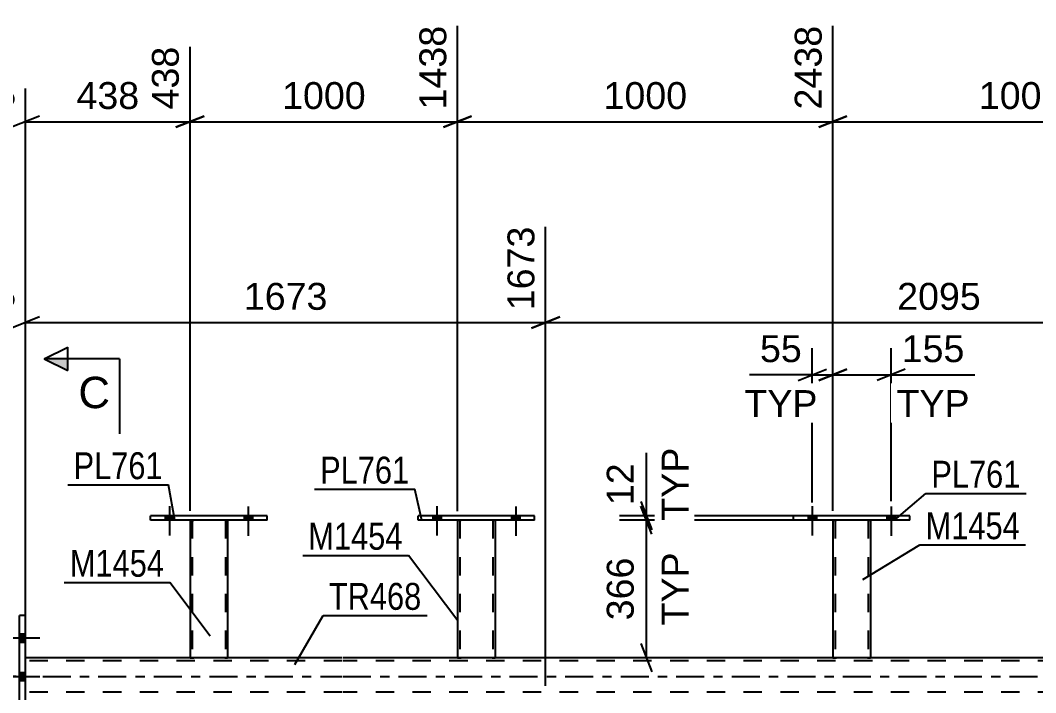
# Model space of a CAD drawing. Header units: millimetres. Extents: x 0 to 841, y 0 to 594.
# Drawn here: x 54.9 to 163.1, y 432.8 to 504.4 of the extents above; entities that cross this region are included whole.
import ezdxf

# ---------------------------------------------------------------- set-up
doc = ezdxf.new("R2010")
doc.units = ezdxf.units.MM
doc.linetypes.add('DXK_LINE_DOT2', pattern=[3.9198, 1.9599, -1.9599])
doc.linetypes.add('DXK_LINE_DOT3', pattern=[5.9187, 2.979, -0.9799, 0.9799, -0.9799])
doc.styles.add('Arial', font='ARIAL.TTF', dxfattribs={"height": 0.2})
doc.styles.add('Arial Narrow', font='ARIALN.TTF', dxfattribs={"height": 0.2})

# ---------------------------------------------------------------- blocks, each defined once
blk = doc.blocks.new('Part-318465150-4450 - 4399')
at = {"color": 2, "linetype": 'Continuous'}
for p, q in [((54.82, 428.01), (54.82, 441.01)), ((55.46, 441.01), (54.82, 441.01)), ((55.46, 428.01), (55.46, 441.01)), ((54.82, 428.01), (55.46, 428.01))]:
    blk.add_line(p, q, dxfattribs=at)
blk = doc.blocks.new('Bolt-318465150-4820 - 4399')
at = {"linetype": 'Continuous'}
for points in [[(98.85, 451.15), (99.73, 451.15), (99.73, 451.63), (98.85, 451.63)], [(107.25, 451.14), (108.13, 451.14), (108.13, 451.62), (107.25, 451.62)]]:
    blk.add_hatch(color=1, dxfattribs=at).paths.add_polyline_path(points)
at = {"color": 1, "linetype": 'Continuous'}
for p, q in [((99.29, 452.63), (99.29, 449.51)), ((107.69, 452.62), (107.69, 449.5)), ((98.85, 451.63), (98.85, 451.15)), ((99.73, 451.63), (99.73, 451.15)), ((107.25, 451.62), (107.25, 451.14)), ((108.13, 451.62), (108.13, 451.14))]:
    blk.add_line(p, q, dxfattribs=at)
blk = doc.blocks.new('Part-318465150-4665 - 4399')
at = {"color": 2, "linetype": 'Continuous'}
for p, q in [((137.29, 451.15), (137.29, 451.63)), ((149.69, 451.62), (137.29, 451.63)), ((149.69, 451.14), (149.69, 451.62)), ((149.69, 451.14), (137.29, 451.15))]:
    blk.add_line(p, q, dxfattribs=at)
blk = doc.blocks.new('Part-318465150-4701 - 4399')
at = {"color": 2, "linetype": 'Continuous'}
for p, q in [((68.79, 451.15), (68.79, 451.63)), ((81.19, 451.62), (68.79, 451.63)), ((81.19, 451.14), (81.19, 451.62)), ((81.19, 451.14), (68.79, 451.15))]:
    blk.add_line(p, q, dxfattribs=at)
blk = doc.blocks.new('Part-318465150-4711 - 4399')
at = {"color": 2, "linetype": 'Continuous'}
for p, q in [((97.29, 451.15), (97.29, 451.63)), ((109.69, 451.62), (97.29, 451.63)), ((109.69, 451.14), (109.69, 451.62)), ((109.69, 451.14), (97.29, 451.15))]:
    blk.add_line(p, q, dxfattribs=at)
blk = doc.blocks.new('Bolt-318465150-4584 - 4399')
at = {"linetype": 'Continuous'}
for points in [[(55.46, 438.17), (55.46, 439.05), (54.82, 439.05), (54.82, 438.17)], [(55.46, 438.17), (55.46, 439.05), (54.82, 439.05), (54.82, 438.17)], [(55.46, 438.17), (55.46, 439.05), (54.82, 439.05), (54.82, 438.17)], [(55.46, 434.07), (55.46, 434.95), (54.82, 434.95), (54.82, 434.07)], [(55.46, 434.07), (55.46, 434.95), (54.82, 434.95), (54.82, 434.07)], [(55.46, 429.97), (55.46, 430.85), (54.82, 430.85), (54.82, 429.97)], [(55.46, 429.97), (55.46, 430.85), (54.82, 430.85), (54.82, 429.97)], [(55.46, 429.97), (55.46, 430.85), (54.82, 430.85), (54.82, 429.97)]]:
    blk.add_hatch(color=1, dxfattribs=at).paths.add_polyline_path(points)
at = {"color": 1, "linetype": 'Continuous'}
for p, q in [((53.66, 438.61), (56.98, 438.61)), ((53.66, 438.61), (56.98, 438.61)), ((53.66, 438.61), (56.98, 438.61)), ((54.82, 439.05), (55.46, 439.05)), ((54.82, 439.05), (55.46, 439.05)), ((54.82, 439.05), (55.46, 439.05)), ((54.82, 438.17), (55.46, 438.17)), ((54.82, 438.17), (55.46, 438.17)), ((54.82, 438.17), (55.46, 438.17)), ((53.66, 434.51), (56.98, 434.51)), ((53.66, 434.51), (56.98, 434.51)), ((54.82, 434.95), (55.46, 434.95)), ((54.82, 434.95), (55.46, 434.95)), ((54.82, 434.07), (55.46, 434.07)), ((54.82, 434.07), (55.46, 434.07)), ((54.82, 430.85), (55.46, 430.85)), ((54.82, 430.85), (55.46, 430.85)), ((54.82, 430.85), (55.46, 430.85)), ((53.66, 430.41), (56.98, 430.41)), ((53.66, 430.41), (56.98, 430.41)), ((53.66, 430.41), (56.98, 430.41)), ((54.82, 429.97), (55.46, 429.97)), ((54.82, 429.97), (55.46, 429.97)), ((54.82, 429.97), (55.46, 429.97))]:
    blk.add_line(p, q, dxfattribs=at)
blk = doc.blocks.new('Part-318465150-4660 - 4399')
at = {"color": 2, "linetype": 'Continuous'}
for p, q in [((101.49, 451.15), (101.49, 436.51)), ((105.49, 451.14), (105.49, 436.51)), ((101.52, 436.51), (101.49, 436.51)), ((101.63, 436.51), (101.52, 436.51)), ((101.78, 436.51), (101.63, 436.51)), ((105.19, 436.51), (101.78, 436.51)), ((105.35, 436.51), (105.19, 436.51)), ((105.45, 436.51), (105.35, 436.51)), ((105.49, 436.51), (105.45, 436.51))]:
    blk.add_line(p, q, dxfattribs=at)
at = {"color": 7, "linetype": 'DXK_LINE_DOT2'}
for p, q in [((101.49, 451.15), (101.49, 451.15)), ((101.49, 451.15), (101.49, 451.15)), ((101.49, 451.15), (101.49, 451.15)), ((101.53, 451.15), (101.49, 451.15)), ((101.49, 451.15), (101.53, 451.15)), ((101.63, 451.15), (101.53, 451.15)), ((101.53, 451.15), (101.63, 451.15)), ((101.79, 451.15), (101.63, 451.15)), ((101.63, 451.15), (101.79, 451.15)), ((101.73, 451.15), (101.73, 451.15)), ((101.73, 451.15), (101.73, 436.51)), ((101.75, 451.15), (101.73, 451.15)), ((101.73, 451.15), (101.75, 451.15)), ((101.8, 451.15), (101.75, 451.15)), ((101.75, 451.15), (101.8, 451.15)), ((105.2, 451.15), (101.79, 451.15)), ((105.2, 451.15), (101.79, 451.15)), ((105.1, 451.15), (101.8, 451.15)), ((101.8, 451.15), (101.88, 451.15)), ((105.18, 451.15), (101.88, 451.15)), ((105.18, 451.15), (105.1, 451.15)), ((105.23, 451.15), (105.18, 451.15)), ((105.18, 451.15), (105.23, 451.15)), ((105.2, 451.15), (105.35, 451.15)), ((105.35, 451.15), (105.2, 451.15)), ((105.25, 451.15), (105.23, 451.15)), ((105.23, 451.15), (105.25, 451.15)), ((105.25, 451.15), (105.25, 451.15)), ((105.25, 451.15), (105.25, 436.51)), ((105.35, 451.15), (105.46, 451.15)), ((105.46, 451.15), (105.35, 451.15)), ((105.46, 451.15), (105.49, 451.15)), ((105.49, 451.15), (105.46, 451.15)), ((105.49, 451.15), (105.49, 451.15)), ((105.49, 451.15), (105.49, 451.14)), ((105.49, 451.14), (105.49, 451.15)), ((101.49, 436.51), (101.52, 436.51)), ((101.52, 436.51), (101.63, 436.51)), ((101.63, 436.51), (101.78, 436.51)), ((101.75, 436.51), (101.73, 436.51)), ((101.73, 436.51), (101.75, 436.51)), ((101.8, 436.51), (101.75, 436.51)), ((101.75, 436.51), (101.78, 436.51)), ((105.19, 436.51), (101.78, 436.51)), ((101.78, 436.51), (101.8, 436.51)), ((105.1, 436.51), (101.8, 436.51)), ((101.8, 436.51), (101.88, 436.51)), ((105.18, 436.51), (101.88, 436.51)), ((105.18, 436.51), (105.1, 436.51)), ((105.23, 436.51), (105.18, 436.51)), ((105.18, 436.51), (105.23, 436.51)), ((105.19, 436.51), (105.35, 436.51)), ((105.25, 436.51), (105.23, 436.51)), ((105.23, 436.51), (105.25, 436.51)), ((105.35, 436.51), (105.45, 436.51)), ((105.45, 436.51), (105.49, 436.51))]:
    blk.add_line(p, q, dxfattribs=at)
blk = doc.blocks.new('Part-318465150-4670 - 4399')
at = {"color": 2, "linetype": 'Continuous'}
for p, q in [((141.49, 451.15), (141.49, 436.51)), ((145.49, 451.14), (145.49, 436.51)), ((141.52, 436.51), (141.49, 436.51)), ((141.63, 436.51), (141.52, 436.51)), ((141.78, 436.51), (141.63, 436.51)), ((145.19, 436.51), (141.78, 436.51)), ((145.35, 436.51), (145.19, 436.51)), ((145.45, 436.51), (145.35, 436.51)), ((145.49, 436.51), (145.45, 436.51))]:
    blk.add_line(p, q, dxfattribs=at)
at = {"color": 7, "linetype": 'DXK_LINE_DOT2'}
for p, q in [((141.49, 451.15), (141.49, 451.15)), ((141.49, 451.15), (141.49, 451.15)), ((141.49, 451.15), (141.49, 451.15)), ((141.53, 451.15), (141.49, 451.15)), ((141.49, 451.15), (141.53, 451.15)), ((141.63, 451.15), (141.53, 451.15)), ((141.53, 451.15), (141.63, 451.15)), ((141.79, 451.15), (141.63, 451.15)), ((141.63, 451.15), (141.79, 451.15)), ((141.73, 451.15), (141.73, 451.15)), ((141.73, 451.15), (141.73, 436.51)), ((141.75, 451.15), (141.73, 451.15)), ((141.73, 451.15), (141.75, 451.15)), ((141.8, 451.15), (141.75, 451.15)), ((141.75, 451.15), (141.8, 451.15)), ((145.2, 451.15), (141.79, 451.15)), ((145.2, 451.15), (141.79, 451.15)), ((145.1, 451.15), (141.8, 451.15)), ((141.8, 451.15), (141.88, 451.15)), ((145.18, 451.15), (141.88, 451.15)), ((145.18, 451.15), (145.1, 451.15)), ((145.23, 451.15), (145.18, 451.15)), ((145.18, 451.15), (145.23, 451.15)), ((145.2, 451.15), (145.35, 451.15)), ((145.35, 451.15), (145.2, 451.15)), ((145.25, 451.15), (145.23, 451.15)), ((145.23, 451.15), (145.25, 451.15)), ((145.25, 451.15), (145.25, 451.15)), ((145.25, 451.15), (145.25, 436.51)), ((145.35, 451.15), (145.46, 451.15)), ((145.46, 451.15), (145.35, 451.15)), ((145.46, 451.15), (145.49, 451.15)), ((145.49, 451.15), (145.46, 451.15)), ((145.49, 451.15), (145.49, 451.15)), ((145.49, 451.15), (145.49, 451.14)), ((145.49, 451.14), (145.49, 451.15)), ((141.49, 436.51), (141.52, 436.51)), ((141.52, 436.51), (141.63, 436.51)), ((141.63, 436.51), (141.78, 436.51)), ((141.75, 436.51), (141.73, 436.51)), ((141.73, 436.51), (141.75, 436.51)), ((141.8, 436.51), (141.75, 436.51)), ((141.75, 436.51), (141.78, 436.51)), ((145.19, 436.51), (141.78, 436.51)), ((141.78, 436.51), (141.8, 436.51)), ((145.1, 436.51), (141.8, 436.51)), ((141.8, 436.51), (141.88, 436.51)), ((145.18, 436.51), (141.88, 436.51)), ((145.18, 436.51), (145.1, 436.51)), ((145.23, 436.51), (145.18, 436.51)), ((145.18, 436.51), (145.23, 436.51)), ((145.19, 436.51), (145.35, 436.51)), ((145.25, 436.51), (145.23, 436.51)), ((145.23, 436.51), (145.25, 436.51)), ((145.35, 436.51), (145.45, 436.51)), ((145.45, 436.51), (145.49, 436.51))]:
    blk.add_line(p, q, dxfattribs=at)
blk = doc.blocks.new('Part-318465150-4696 - 4399')
at = {"color": 2, "linetype": 'Continuous'}
for p, q in [((72.99, 436.51), (55.46, 436.51)), ((89.19, 436.51), (76.99, 436.51)), ((101.49, 436.51), (89.29, 436.51)), ((141.49, 436.51), (105.49, 436.51)), ((181.49, 436.51), (145.49, 436.51))]:
    blk.add_line(p, q, dxfattribs=at)
at = {"color": 7, "linetype": 'DXK_LINE_DOT2'}
for p, q in [((55.46, 432.51), (55.46, 436.51)), ((89.19, 436.19), (55.46, 436.19)), ((76.99, 436.51), (72.99, 436.51)), ((765.02, 436.19), (89.29, 436.19)), ((765.02, 436.51), (101.49, 436.51)), ((105.49, 436.51), (101.49, 436.51)), ((145.49, 436.51), (141.49, 436.51)), ((89.19, 432.83), (55.46, 432.83)), ((765.02, 432.83), (89.29, 432.83))]:
    blk.add_line(p, q, dxfattribs=at)
at = {"color": 7, "linetype": 'DXK_LINE_DOT3'}
for p, q in [((45.46, 434.51), (89.19, 434.51)), ((89.29, 434.51), (774.82, 434.51))]:
    blk.add_line(p, q, dxfattribs=at)
blk = doc.blocks.new('Part-318465150-4706 - 4399')
at = {"color": 2, "linetype": 'Continuous'}
for p, q in [((72.99, 451.15), (72.99, 436.51)), ((76.99, 451.14), (76.99, 436.51)), ((73.02, 436.51), (72.99, 436.51)), ((73.13, 436.51), (73.02, 436.51)), ((73.28, 436.51), (73.13, 436.51)), ((76.69, 436.51), (73.28, 436.51)), ((76.85, 436.51), (76.69, 436.51)), ((76.95, 436.51), (76.85, 436.51)), ((76.99, 436.51), (76.95, 436.51))]:
    blk.add_line(p, q, dxfattribs=at)
at = {"color": 7, "linetype": 'DXK_LINE_DOT2'}
for p, q in [((72.99, 451.15), (72.99, 451.15)), ((72.99, 451.15), (72.99, 451.15)), ((72.99, 451.15), (72.99, 451.15)), ((73.03, 451.15), (72.99, 451.15)), ((72.99, 451.15), (73.03, 451.15)), ((73.13, 451.15), (73.03, 451.15)), ((73.03, 451.15), (73.13, 451.15)), ((73.29, 451.15), (73.13, 451.15)), ((73.13, 451.15), (73.29, 451.15)), ((73.23, 451.15), (73.23, 451.15)), ((73.23, 451.15), (73.23, 436.51)), ((73.25, 451.15), (73.23, 451.15)), ((73.23, 451.15), (73.25, 451.15)), ((73.3, 451.15), (73.25, 451.15)), ((73.25, 451.15), (73.3, 451.15)), ((76.7, 451.15), (73.29, 451.15)), ((76.7, 451.15), (73.29, 451.15)), ((76.6, 451.15), (73.3, 451.15)), ((73.3, 451.15), (73.38, 451.15)), ((76.68, 451.15), (73.38, 451.15)), ((76.68, 451.15), (76.6, 451.15)), ((76.73, 451.15), (76.68, 451.15)), ((76.68, 451.15), (76.73, 451.15)), ((76.7, 451.15), (76.85, 451.15)), ((76.85, 451.15), (76.7, 451.15)), ((76.75, 451.15), (76.73, 451.15)), ((76.73, 451.15), (76.75, 451.15)), ((76.75, 451.15), (76.75, 451.15)), ((76.75, 451.15), (76.75, 436.51)), ((76.85, 451.15), (76.96, 451.15)), ((76.96, 451.15), (76.85, 451.15)), ((76.96, 451.15), (76.99, 451.15)), ((76.99, 451.15), (76.96, 451.15)), ((76.99, 451.15), (76.99, 451.15)), ((76.99, 451.15), (76.99, 451.14)), ((76.99, 451.14), (76.99, 451.15)), ((72.99, 436.51), (73.02, 436.51)), ((73.02, 436.51), (73.13, 436.51)), ((73.13, 436.51), (73.28, 436.51)), ((73.25, 436.51), (73.23, 436.51)), ((73.23, 436.51), (73.25, 436.51)), ((73.3, 436.51), (73.25, 436.51)), ((73.25, 436.51), (73.28, 436.51)), ((76.69, 436.51), (73.28, 436.51)), ((73.28, 436.51), (73.3, 436.51)), ((76.6, 436.51), (73.3, 436.51)), ((73.3, 436.51), (73.38, 436.51)), ((76.68, 436.51), (73.38, 436.51)), ((76.68, 436.51), (76.6, 436.51)), ((76.73, 436.51), (76.68, 436.51)), ((76.68, 436.51), (76.73, 436.51)), ((76.69, 436.51), (76.85, 436.51)), ((76.75, 436.51), (76.73, 436.51)), ((76.73, 436.51), (76.75, 436.51)), ((76.85, 436.51), (76.95, 436.51)), ((76.95, 436.51), (76.99, 436.51))]:
    blk.add_line(p, q, dxfattribs=at)
blk = doc.blocks.new('Bolt-318465150-4784 - 4399')
at = {"linetype": 'Continuous'}
for points in [[(98.85, 451.15), (99.73, 451.15), (99.73, 451.63), (98.85, 451.63)], [(107.25, 451.14), (108.13, 451.14), (108.13, 451.62), (107.25, 451.62)]]:
    blk.add_hatch(color=1, dxfattribs=at).paths.add_polyline_path(points)
at = {"color": 1, "linetype": 'Continuous'}
for p, q in [((99.29, 452.63), (99.29, 449.51)), ((107.69, 452.62), (107.69, 449.5)), ((98.85, 451.63), (98.85, 451.15)), ((99.73, 451.63), (99.73, 451.15)), ((107.25, 451.62), (107.25, 451.14)), ((108.13, 451.62), (108.13, 451.14))]:
    blk.add_line(p, q, dxfattribs=at)
blk = doc.blocks.new('Bolt-318465150-4785 - 4399')
at = {"linetype": 'Continuous'}
for points in [[(138.85, 451.15), (139.73, 451.15), (139.73, 451.63), (138.85, 451.63)], [(147.25, 451.14), (148.13, 451.14), (148.13, 451.62), (147.25, 451.62)]]:
    blk.add_hatch(color=1, dxfattribs=at).paths.add_polyline_path(points)
at = {"color": 1, "linetype": 'Continuous'}
for p, q in [((139.29, 452.63), (139.29, 449.51)), ((147.69, 452.62), (147.69, 449.5)), ((138.85, 451.63), (138.85, 451.15)), ((139.73, 451.63), (139.73, 451.15)), ((147.25, 451.62), (147.25, 451.14)), ((148.13, 451.62), (148.13, 451.14))]:
    blk.add_line(p, q, dxfattribs=at)
blk = doc.blocks.new('Bolt-318465150-4786 - 4399')
at = {"linetype": 'Continuous'}
for points in [[(138.85, 451.15), (139.73, 451.15), (139.73, 451.63), (138.85, 451.63)], [(147.25, 451.14), (148.13, 451.14), (148.13, 451.62), (147.25, 451.62)]]:
    blk.add_hatch(color=1, dxfattribs=at).paths.add_polyline_path(points)
at = {"color": 1, "linetype": 'Continuous'}
for p, q in [((139.29, 452.63), (139.29, 449.51)), ((147.69, 452.62), (147.69, 449.5)), ((138.85, 451.63), (138.85, 451.15)), ((139.73, 451.63), (139.73, 451.15)), ((147.25, 451.62), (147.25, 451.14)), ((148.13, 451.62), (148.13, 451.14))]:
    blk.add_line(p, q, dxfattribs=at)
blk = doc.blocks.new('Bolt-318465150-4818 - 4399')
at = {"linetype": 'Continuous'}
for points in [[(70.35, 451.15), (71.23, 451.15), (71.23, 451.63), (70.35, 451.63)], [(78.75, 451.14), (79.63, 451.14), (79.63, 451.62), (78.75, 451.62)]]:
    blk.add_hatch(color=1, dxfattribs=at).paths.add_polyline_path(points)
at = {"color": 1, "linetype": 'Continuous'}
for p, q in [((70.79, 452.63), (70.79, 449.51)), ((79.19, 452.62), (79.19, 449.5)), ((70.35, 451.63), (70.35, 451.15)), ((71.23, 451.63), (71.23, 451.15)), ((78.75, 451.62), (78.75, 451.14)), ((79.63, 451.62), (79.63, 451.14))]:
    blk.add_line(p, q, dxfattribs=at)
blk = doc.blocks.new('Bolt-318465150-4819 - 4399')
at = {"linetype": 'Continuous'}
for points in [[(70.35, 451.15), (71.23, 451.15), (71.23, 451.63), (70.35, 451.63)], [(78.75, 451.14), (79.63, 451.14), (79.63, 451.62), (78.75, 451.62)]]:
    blk.add_hatch(color=1, dxfattribs=at).paths.add_polyline_path(points)
at = {"color": 1, "linetype": 'Continuous'}
for p, q in [((70.79, 452.63), (70.79, 449.51)), ((79.19, 452.62), (79.19, 449.5)), ((70.35, 451.63), (70.35, 451.15)), ((71.23, 451.63), (71.23, 451.15)), ((78.75, 451.62), (78.75, 451.14)), ((79.63, 451.62), (79.63, 451.14))]:
    blk.add_line(p, q, dxfattribs=at)
blk = doc.blocks.new('StraightDimension-318465150-8349 - 4399')
at = {"color": 7, "linetype": 'Continuous'}
for p, q in [((139.29, 453.04), (139.29, 469.48)), ((141.49, 452.15), (141.49, 469.48)), ((139.29, 466.63), (132.59, 466.63)), ((139.29, 466.63), (132.59, 466.63)), ((137.79, 466.03), (140.79, 467.23)), ((139.29, 466.63), (141.49, 466.63)), ((142.99, 467.23), (139.99, 466.03))]:
    blk.add_line(p, q, dxfattribs=at)
at = {"color": 0}
blk.add_wipeout([(138.77, 467.38), (138.77, 471.58), (133.12, 471.58), (133.12, 467.38)], dxfattribs=at)
at = {"color": 0, "linetype": 'Continuous'}
blk.add_wipeout([(140.43, 461.53), (140.43, 465.73), (131.46, 465.73), (131.46, 461.53)], dxfattribs=at)
at = {"color": 3, "style": 'Arial'}
blk.add_text('55', height=2.865, dxfattribs=at).set_placement((133.72, 467.98))
at = {"color": 3, "linetype": 'Continuous', "style": 'Arial'}
blk.add_text('TYP', height=2.865, dxfattribs=at).set_placement((132.06, 462.13))
blk = doc.blocks.new('StraightDimension-318465150-8348 - 4399')
at = {"color": 7, "linetype": 'Continuous'}
for p, q in [((141.49, 452.15), (141.49, 469.48)), ((147.69, 453.19), (147.69, 469.48)), ((139.99, 466.03), (142.99, 467.23)), ((141.49, 466.63), (147.69, 466.63)), ((149.19, 467.23), (146.19, 466.03)), ((147.69, 466.63), (156.61, 466.63)), ((147.69, 466.63), (156.61, 466.63))]:
    blk.add_line(p, q, dxfattribs=at)
at = {"color": 0}
blk.add_wipeout([(156.09, 467.38), (156.09, 471.58), (148.22, 471.58), (148.22, 467.38)], dxfattribs=at)
at = {"color": 0, "linetype": 'Continuous'}
blk.add_wipeout([(156.64, 461.53), (156.64, 465.73), (147.67, 465.73), (147.67, 461.53)], dxfattribs=at)
at = {"color": 3, "style": 'Arial'}
blk.add_text('155', height=2.865, dxfattribs=at).set_placement((148.82, 467.98))
at = {"color": 3, "linetype": 'Continuous', "style": 'Arial'}
blk.add_text('TYP', height=2.865, dxfattribs=at).set_placement((148.27, 462.13))
blk = doc.blocks.new('StraightDimension-318465150-14071 - 4399')
at = {"color": 7, "linetype": 'Continuous'}
for p, q in [((72.99, 452.15), (72.99, 501.55)), ((55.46, 437.51), (55.46, 497.1)), ((56.96, 494.18), (53.96, 492.98)), ((55.46, 493.58), (72.99, 493.58)), ((71.49, 492.98), (74.49, 494.18))]:
    blk.add_line(p, q, dxfattribs=at)
at = {"color": 0}
blk.add_wipeout([(68.16, 494.33), (68.16, 498.53), (60.29, 498.53), (60.29, 494.33)], dxfattribs=at)
at = {"color": 3, "style": 'Arial'}
blk.add_text('438', height=2.865, dxfattribs=at).set_placement((60.89, 494.93))
at = {"color": 0, "linetype": 'Continuous'}
for points in [[(72.39, 502.15), (68.19, 502.15), (68.19, 494.28), (72.39, 494.28)], [(54.86, 497.7), (50.66, 497.7), (50.66, 494.28), (54.86, 494.28)]]:
    blk.add_wipeout(points, dxfattribs=at)
at = {"color": 3, "linetype": 'Continuous', "style": 'Arial'}
for s, height, p in [('438', 2.865, (71.79, 494.88)), ('0', 2.87, (54.26, 494.88))]:
    blk.add_text(s, height=height, rotation=90.0002, dxfattribs=at).set_placement(p)
blk = doc.blocks.new('StraightDimension-318465150-14070 - 4399')
at = {"color": 7, "linetype": 'Continuous'}
for p, q in [((101.49, 452.13), (101.49, 503.77)), ((72.99, 452.15), (72.99, 501.55)), ((74.49, 494.18), (71.49, 492.98)), ((72.99, 493.58), (101.49, 493.58)), ((99.99, 492.98), (102.99, 494.18))]:
    blk.add_line(p, q, dxfattribs=at)
at = {"color": 0}
blk.add_wipeout([(92.29, 494.33), (92.29, 498.53), (82.2, 498.53), (82.2, 494.33)], dxfattribs=at)
at = {"color": 3, "style": 'Arial'}
blk.add_text('1000', height=2.865, dxfattribs=at).set_placement((82.8, 494.93))
at = {"color": 0, "linetype": 'Continuous'}
blk.add_wipeout([(100.89, 504.37), (96.69, 504.37), (96.69, 494.28), (100.89, 494.28)], dxfattribs=at)
at = {"color": 3, "linetype": 'Continuous', "style": 'Arial'}
blk.add_text('1438', height=2.865, rotation=90.0002, dxfattribs=at).set_placement((100.29, 494.88))
blk = doc.blocks.new('StraightDimension-318465150-14496 - 4399')
at = {"color": 7, "linetype": 'Continuous'}
for p, q in [((194.7, 433.51), (194.7, 486.9)), ((110.88, 433.51), (110.88, 482.4)), ((112.38, 472.8), (109.38, 471.6)), ((110.88, 472.2), (194.7, 472.2)), ((193.2, 471.6), (196.2, 472.8))]:
    blk.add_line(p, q, dxfattribs=at)
at = {"color": 0, "linetype": 'Continuous'}
blk.add_wipeout([(194.1, 487.5), (189.9, 487.5), (189.9, 477.4), (194.1, 477.4)], dxfattribs=at)
at = {"color": 0}
blk.add_wipeout([(157.84, 472.95), (157.84, 477.15), (147.74, 477.15), (147.74, 472.95)], dxfattribs=at)
at = {"color": 3, "linetype": 'Continuous', "style": 'Arial'}
blk.add_text('3769', height=2.865, rotation=90.0002, dxfattribs=at).set_placement((193.5, 478))
at = {"color": 3, "style": 'Arial'}
blk.add_text('2095', height=2.865, dxfattribs=at).set_placement((148.34, 473.55))
blk = doc.blocks.new('StraightDimension-318465150-5558 - 4399')
at = {"color": 7, "linetype": 'Continuous'}
for p, q in [((122.21, 449.65), (121.01, 452.65)), ((142.49, 451.15), (118.76, 451.15)), ((121.61, 436.51), (121.61, 451.15)), ((121.01, 438.01), (122.21, 435.01)), ((140.49, 436.51), (118.76, 436.51))]:
    blk.add_line(p, q, dxfattribs=at)
at = {"color": 0, "linetype": 'Continuous'}
blk.add_wipeout([(126.71, 448.31), (122.51, 448.31), (122.51, 439.34), (126.71, 439.34)], dxfattribs=at)
at = {"color": 0}
blk.add_wipeout([(120.86, 447.76), (116.66, 447.76), (116.66, 439.89), (120.86, 439.89)], dxfattribs=at)
at = {"color": 3, "style": 'Arial'}
blk.add_text('366', height=2.865, rotation=90.0002, dxfattribs=at).set_placement((120.26, 440.49))
at = {"color": 3, "linetype": 'Continuous', "style": 'Arial'}
blk.add_text('TYP', height=2.865, rotation=90.0002, dxfattribs=at).set_placement((126.11, 439.94))
blk = doc.blocks.new('StraightDimension-318465150-5571 - 4399')
at = {"color": 7, "linetype": 'Continuous'}
for p, q in [((121.61, 451.63), (121.61, 458.32)), ((121.61, 451.63), (121.61, 458.32)), ((121.01, 453.13), (122.21, 450.13)), ((122.21, 449.65), (121.01, 452.65)), ((142.49, 451.63), (118.76, 451.63)), ((121.61, 451.15), (121.61, 451.63)), ((142.49, 451.15), (118.76, 451.15))]:
    blk.add_line(p, q, dxfattribs=at)
at = {"color": 0, "linetype": 'Continuous'}
blk.add_wipeout([(126.71, 459.46), (122.51, 459.46), (122.51, 450.49), (126.71, 450.49)], dxfattribs=at)
at = {"color": 0}
blk.add_wipeout([(120.86, 457.8), (116.66, 457.8), (116.66, 452.15), (120.86, 452.15)], dxfattribs=at)
at = {"color": 3, "linetype": 'Continuous', "style": 'Arial'}
blk.add_text('TYP', height=2.865, rotation=90.0002, dxfattribs=at).set_placement((126.11, 451.09))
at = {"color": 3, "style": 'Arial'}
blk.add_text('12', height=2.865, rotation=90.0002, dxfattribs=at).set_placement((120.26, 452.75))
blk = doc.blocks.new('StraightDimension-318465150-11963 - 4399')
at = {"color": 7, "linetype": 'Continuous'}
for p, q in [((40.16, 433.01), (38.96, 436.01)), ((54.46, 434.51), (36.71, 434.51)), ((39.56, 308.65), (39.56, 434.51)), ((38.96, 310.15), (40.16, 307.15)), ((106.45, 308.65), (36.71, 308.65))]:
    blk.add_line(p, q, dxfattribs=at)
at = {"color": 0}
blk.add_wipeout([(38.81, 376.63), (34.61, 376.63), (34.61, 366.53), (38.81, 366.53)], dxfattribs=at)
at = {"color": 3, "style": 'Arial'}
blk.add_text('3147', height=2.865, rotation=90.0002, dxfattribs=at).set_placement((38.21, 367.13))
blk = doc.blocks.new('StraightDimension-318465150-14068 - 4399')
at = {"color": 7, "linetype": 'Continuous'}
for p, q in [((141.49, 452.15), (141.49, 503.77)), ((181.49, 452.15), (181.49, 503.77)), ((142.99, 494.18), (139.99, 492.98)), ((141.49, 493.58), (181.49, 493.58)), ((179.99, 492.98), (182.99, 494.18))]:
    blk.add_line(p, q, dxfattribs=at)
at = {"color": 0}
blk.add_wipeout([(166.54, 494.33), (166.54, 498.53), (156.44, 498.53), (156.44, 494.33)], dxfattribs=at)
at = {"color": 3, "style": 'Arial'}
blk.add_text('1000', height=2.865, dxfattribs=at).set_placement((157.04, 494.93))
at = {"color": 0, "linetype": 'Continuous'}
blk.add_wipeout([(180.89, 504.37), (176.69, 504.37), (176.69, 494.28), (180.89, 494.28)], dxfattribs=at)
at = {"color": 3, "linetype": 'Continuous', "style": 'Arial'}
blk.add_text('3438', height=2.865, rotation=90.0002, dxfattribs=at).set_placement((180.29, 494.88))
blk = doc.blocks.new('StraightDimension-318465150-14069 - 4399')
at = {"color": 7, "linetype": 'Continuous'}
for p, q in [((101.49, 452.13), (101.49, 503.77)), ((141.49, 452.15), (141.49, 503.77)), ((102.99, 494.18), (99.99, 492.98)), ((101.49, 493.58), (141.49, 493.58)), ((139.99, 492.98), (142.99, 494.18))]:
    blk.add_line(p, q, dxfattribs=at)
at = {"color": 0}
blk.add_wipeout([(126.54, 494.33), (126.54, 498.53), (116.45, 498.53), (116.45, 494.33)], dxfattribs=at)
at = {"color": 3, "style": 'Arial'}
blk.add_text('1000', height=2.865, dxfattribs=at).set_placement((117.05, 494.93))
at = {"color": 0, "linetype": 'Continuous'}
blk.add_wipeout([(140.89, 504.37), (136.69, 504.37), (136.69, 494.28), (140.89, 494.28)], dxfattribs=at)
at = {"color": 3, "linetype": 'Continuous', "style": 'Arial'}
blk.add_text('2438', height=2.865, rotation=90.0002, dxfattribs=at).set_placement((140.29, 494.88))
blk = doc.blocks.new('StraightDimension-318465150-14497 - 4399')
at = {"color": 7, "linetype": 'Continuous'}
for p, q in [((110.88, 433.51), (110.88, 482.4)), ((55.46, 437.51), (55.46, 475.72)), ((56.96, 472.8), (53.96, 471.6)), ((55.46, 472.2), (110.88, 472.2)), ((109.38, 471.6), (112.38, 472.8))]:
    blk.add_line(p, q, dxfattribs=at)
at = {"color": 0}
blk.add_wipeout([(88.22, 472.95), (88.22, 477.15), (78.12, 477.15), (78.12, 472.95)], dxfattribs=at)
at = {"color": 3, "style": 'Arial'}
blk.add_text('1673', height=2.865, dxfattribs=at).set_placement((78.72, 473.55))
at = {"color": 0, "linetype": 'Continuous'}
for points in [[(110.28, 483), (106.08, 483), (106.08, 472.9), (110.28, 472.9)], [(54.86, 476.32), (50.66, 476.32), (50.66, 472.9), (54.86, 472.9)]]:
    blk.add_wipeout(points, dxfattribs=at)
at = {"color": 3, "linetype": 'Continuous', "style": 'Arial'}
for s, height, p in [('1673', 2.865, (109.68, 473.5)), ('0', 2.87, (54.26, 473.5))]:
    blk.add_text(s, height=height, rotation=90.0002, dxfattribs=at).set_placement(p)
blk = doc.blocks.new('Mark-318465150-4661 - 4399')
at = {"color": 30, "linetype": 'Continuous'}
for p, q in [((148.06, 451.14), (151.38, 454.01)), ((151.38, 454.01), (162.08, 454.01))]:
    blk.add_line(p, q, dxfattribs=at)
at = {"color": 0}
blk.add_wipeout([(161.48, 454.61), (161.48, 457.61), (151.98, 457.61), (151.98, 454.61)], dxfattribs=at)
blk.add_wipeout([(161.48, 454.61), (161.48, 457.61), (151.98, 457.61), (151.98, 454.61)], dxfattribs=at)
at = {"color": 3, "style": 'Arial Narrow'}
blk.add_text('PL761', height=2.863, dxfattribs=at).set_placement((151.98, 454.61))
blk = doc.blocks.new('Mark-318465150-4707 - 4399')
at = {"color": 30, "linetype": 'Continuous'}
for p in [(86.25, 454.45), (97.7, 451.15)]:
    blk.add_line(p, (96.95, 454.45), dxfattribs=at)
at = {"color": 0}
blk.add_wipeout([(96.35, 455.05), (96.35, 458.05), (86.85, 458.05), (86.85, 455.05)], dxfattribs=at)
blk.add_wipeout([(96.35, 455.05), (96.35, 458.05), (86.85, 458.05), (86.85, 455.05)], dxfattribs=at)
at = {"color": 3, "style": 'Arial Narrow'}
blk.add_text('PL761', height=2.863, dxfattribs=at).set_placement((86.85, 455.05))
blk = doc.blocks.new('Mark-318465150-4656 - 4399')
at = {"color": 30, "linetype": 'Continuous'}
for p in [(84.99, 447.41), (101.51, 440.42)]:
    blk.add_line(p, (96.25, 447.41), dxfattribs=at)
at = {"color": 0}
blk.add_wipeout([(95.65, 448.01), (95.65, 451.01), (85.59, 451.01), (85.59, 448.01)], dxfattribs=at)
blk.add_wipeout([(95.65, 448.01), (95.65, 451.01), (85.59, 451.01), (85.59, 448.01)], dxfattribs=at)
at = {"color": 3, "style": 'Arial Narrow'}
blk.add_text('M1454', height=2.863, dxfattribs=at).set_placement((85.59, 448.01))
blk = doc.blocks.new('Mark-318465150-4666 - 4399')
at = {"color": 30, "linetype": 'Continuous'}
for p, q in [((144.69, 444.84), (150.77, 448.53)), ((150.77, 448.53), (162.02, 448.53))]:
    blk.add_line(p, q, dxfattribs=at)
at = {"color": 0}
blk.add_wipeout([(161.42, 449.13), (161.42, 452.13), (151.37, 452.13), (151.37, 449.13)], dxfattribs=at)
blk.add_wipeout([(161.42, 449.13), (161.42, 452.13), (151.37, 452.13), (151.37, 449.13)], dxfattribs=at)
at = {"color": 3, "style": 'Arial Narrow'}
blk.add_text('M1454', height=2.863, dxfattribs=at).set_placement((151.37, 449.13))
blk = doc.blocks.new('Mark-318465150-4692 - 4399')
at = {"color": 30, "linetype": 'Continuous'}
for p, q in [((84.17, 435.78), (87.18, 441.01)), ((87.18, 441.01), (98.25, 441.01))]:
    blk.add_line(p, q, dxfattribs=at)
at = {"color": 0}
blk.add_wipeout([(97.65, 441.61), (97.65, 444.61), (87.78, 444.61), (87.78, 441.61)], dxfattribs=at)
blk.add_wipeout([(97.65, 441.61), (97.65, 444.61), (87.78, 444.61), (87.78, 441.61)], dxfattribs=at)
at = {"color": 3, "style": 'Arial Narrow'}
blk.add_text('TR468', height=2.863, dxfattribs=at).set_placement((87.78, 441.61))
blk = doc.blocks.new('Mark-318465150-4697 - 4399')
at = {"color": 30, "linetype": 'Continuous'}
for p in [(59.98, 454.92), (71.38, 451.15)]:
    blk.add_line(p, (70.68, 454.92), dxfattribs=at)
at = {"color": 0}
blk.add_wipeout([(70.08, 455.52), (70.08, 458.52), (60.58, 458.52), (60.58, 455.52)], dxfattribs=at)
blk.add_wipeout([(70.08, 455.52), (70.08, 458.52), (60.58, 458.52), (60.58, 455.52)], dxfattribs=at)
at = {"color": 3, "style": 'Arial Narrow'}
blk.add_text('PL761', height=2.863, dxfattribs=at).set_placement((60.58, 455.52))
blk = doc.blocks.new('Mark-318465150-4702 - 4399')
at = {"color": 30, "linetype": 'Continuous'}
for p in [(59.58, 444.53), (75.13, 438.81)]:
    blk.add_line(p, (70.84, 444.53), dxfattribs=at)
at = {"color": 0}
blk.add_wipeout([(70.24, 445.13), (70.24, 448.13), (60.18, 448.13), (60.18, 445.13)], dxfattribs=at)
blk.add_wipeout([(70.24, 445.13), (70.24, 448.13), (60.18, 448.13), (60.18, 445.13)], dxfattribs=at)
at = {"color": 3, "style": 'Arial Narrow'}
blk.add_text('M1454', height=2.863, dxfattribs=at).set_placement((60.18, 445.13))
blk = doc.blocks.new('SectionMark-318465150-5869 - 4399')
at = {"linetype": 'Continuous'}
for points in [[(59.96, 468.33), (59.96, 467.08), (57.46, 468.33)], [(59.96, 420.68), (59.96, 419.43), (57.46, 419.43)]]:
    blk.add_hatch(color=6, dxfattribs=at).paths.add_polyline_path(points)
at = {"color": 6, "linetype": 'Continuous'}
for p, q in [((57.46, 468.33), (59.96, 469.58)), ((59.96, 467.08), (59.96, 469.58)), ((65.46, 468.33), (57.46, 468.33)), ((57.46, 468.33), (59.96, 467.08)), ((65.46, 468.33), (65.46, 460.33)), ((65.46, 419.43), (65.46, 427.43)), ((57.46, 419.43), (59.96, 420.68)), ((59.96, 420.68), (59.96, 418.18)), ((65.46, 419.43), (57.46, 419.43)), ((59.96, 418.18), (57.46, 419.43))]:
    blk.add_line(p, q, dxfattribs=at)
at = {"color": 0, "linetype": 'Continuous'}
for points in [[(64.46, 463.08), (64.46, 466.58), (61.09, 466.58), (61.09, 463.08)], [(64.46, 421.18), (64.46, 424.68), (61.09, 424.68), (61.09, 421.18)]]:
    blk.add_wipeout(points, dxfattribs=at)
at = {"color": 3, "linetype": 'Continuous', "style": 'Arial'}
for p in [(61.09, 463.08), (61.09, 421.18)]:
    blk.add_text('C', height=3.34, dxfattribs=at).set_placement(p)

msp = doc.modelspace()

# ---------------------------------------------------------------- block references
for name in ['Bolt-318465150-4818 - 4399', 'Bolt-318465150-4819 - 4399', 'Bolt-318465150-4820 - 4399', 'Bolt-318465150-4784 - 4399', 'Bolt-318465150-4785 - 4399', 'Bolt-318465150-4786 - 4399', 'Part-318465150-4701 - 4399', 'Part-318465150-4711 - 4399', 'Part-318465150-4665 - 4399', 'Part-318465150-4706 - 4399', 'Part-318465150-4660 - 4399', 'Part-318465150-4670 - 4399', 'Part-318465150-4450 - 4399', 'Bolt-318465150-4584 - 4399', 'Part-318465150-4696 - 4399']:
    msp.add_blockref(name, (0, 0))

# ---------------------------------------------------------------- next in the draw order: block references
for name in ['StraightDimension-318465150-14071 - 4399', 'StraightDimension-318465150-8349 - 4399', 'StraightDimension-318465150-11963 - 4399']:
    msp.add_blockref(name, (0, 0))

# ---------------------------------------------------------------- next in the draw order: block references
for name in ['StraightDimension-318465150-14070 - 4399', 'StraightDimension-318465150-8348 - 4399']:
    msp.add_blockref(name, (0, 0))

# ---------------------------------------------------------------- next in the draw order: block references
msp.add_blockref('StraightDimension-318465150-14496 - 4399', (0, 0))

# ---------------------------------------------------------------- next in the draw order: block references
msp.add_blockref('StraightDimension-318465150-5558 - 4399', (0, 0))

# ---------------------------------------------------------------- next in the draw order: block references
msp.add_blockref('StraightDimension-318465150-5571 - 4399', (0, 0))

# ---------------------------------------------------------------- next in the draw order: block references
msp.add_blockref('StraightDimension-318465150-14068 - 4399', (0, 0))

# ---------------------------------------------------------------- next in the draw order: block references
for name in ['StraightDimension-318465150-14069 - 4399', 'Mark-318465150-4661 - 4399']:
    msp.add_blockref(name, (0, 0))

# ---------------------------------------------------------------- next in the draw order: block references
for name in ['StraightDimension-318465150-14497 - 4399', 'Mark-318465150-4666 - 4399']:
    msp.add_blockref(name, (0, 0))

# ---------------------------------------------------------------- next in the draw order: block references
for name in ['Mark-318465150-4697 - 4399', 'Mark-318465150-4707 - 4399', 'Mark-318465150-4702 - 4399']:
    msp.add_blockref(name, (0, 0))

# ---------------------------------------------------------------- next in the draw order: block references
for name in ['SectionMark-318465150-5869 - 4399', 'Mark-318465150-4656 - 4399']:
    msp.add_blockref(name, (0, 0))

# ---------------------------------------------------------------- next in the draw order: block references
msp.add_blockref('Mark-318465150-4692 - 4399', (0, 0))

doc.saveas('drawing.dxf')
